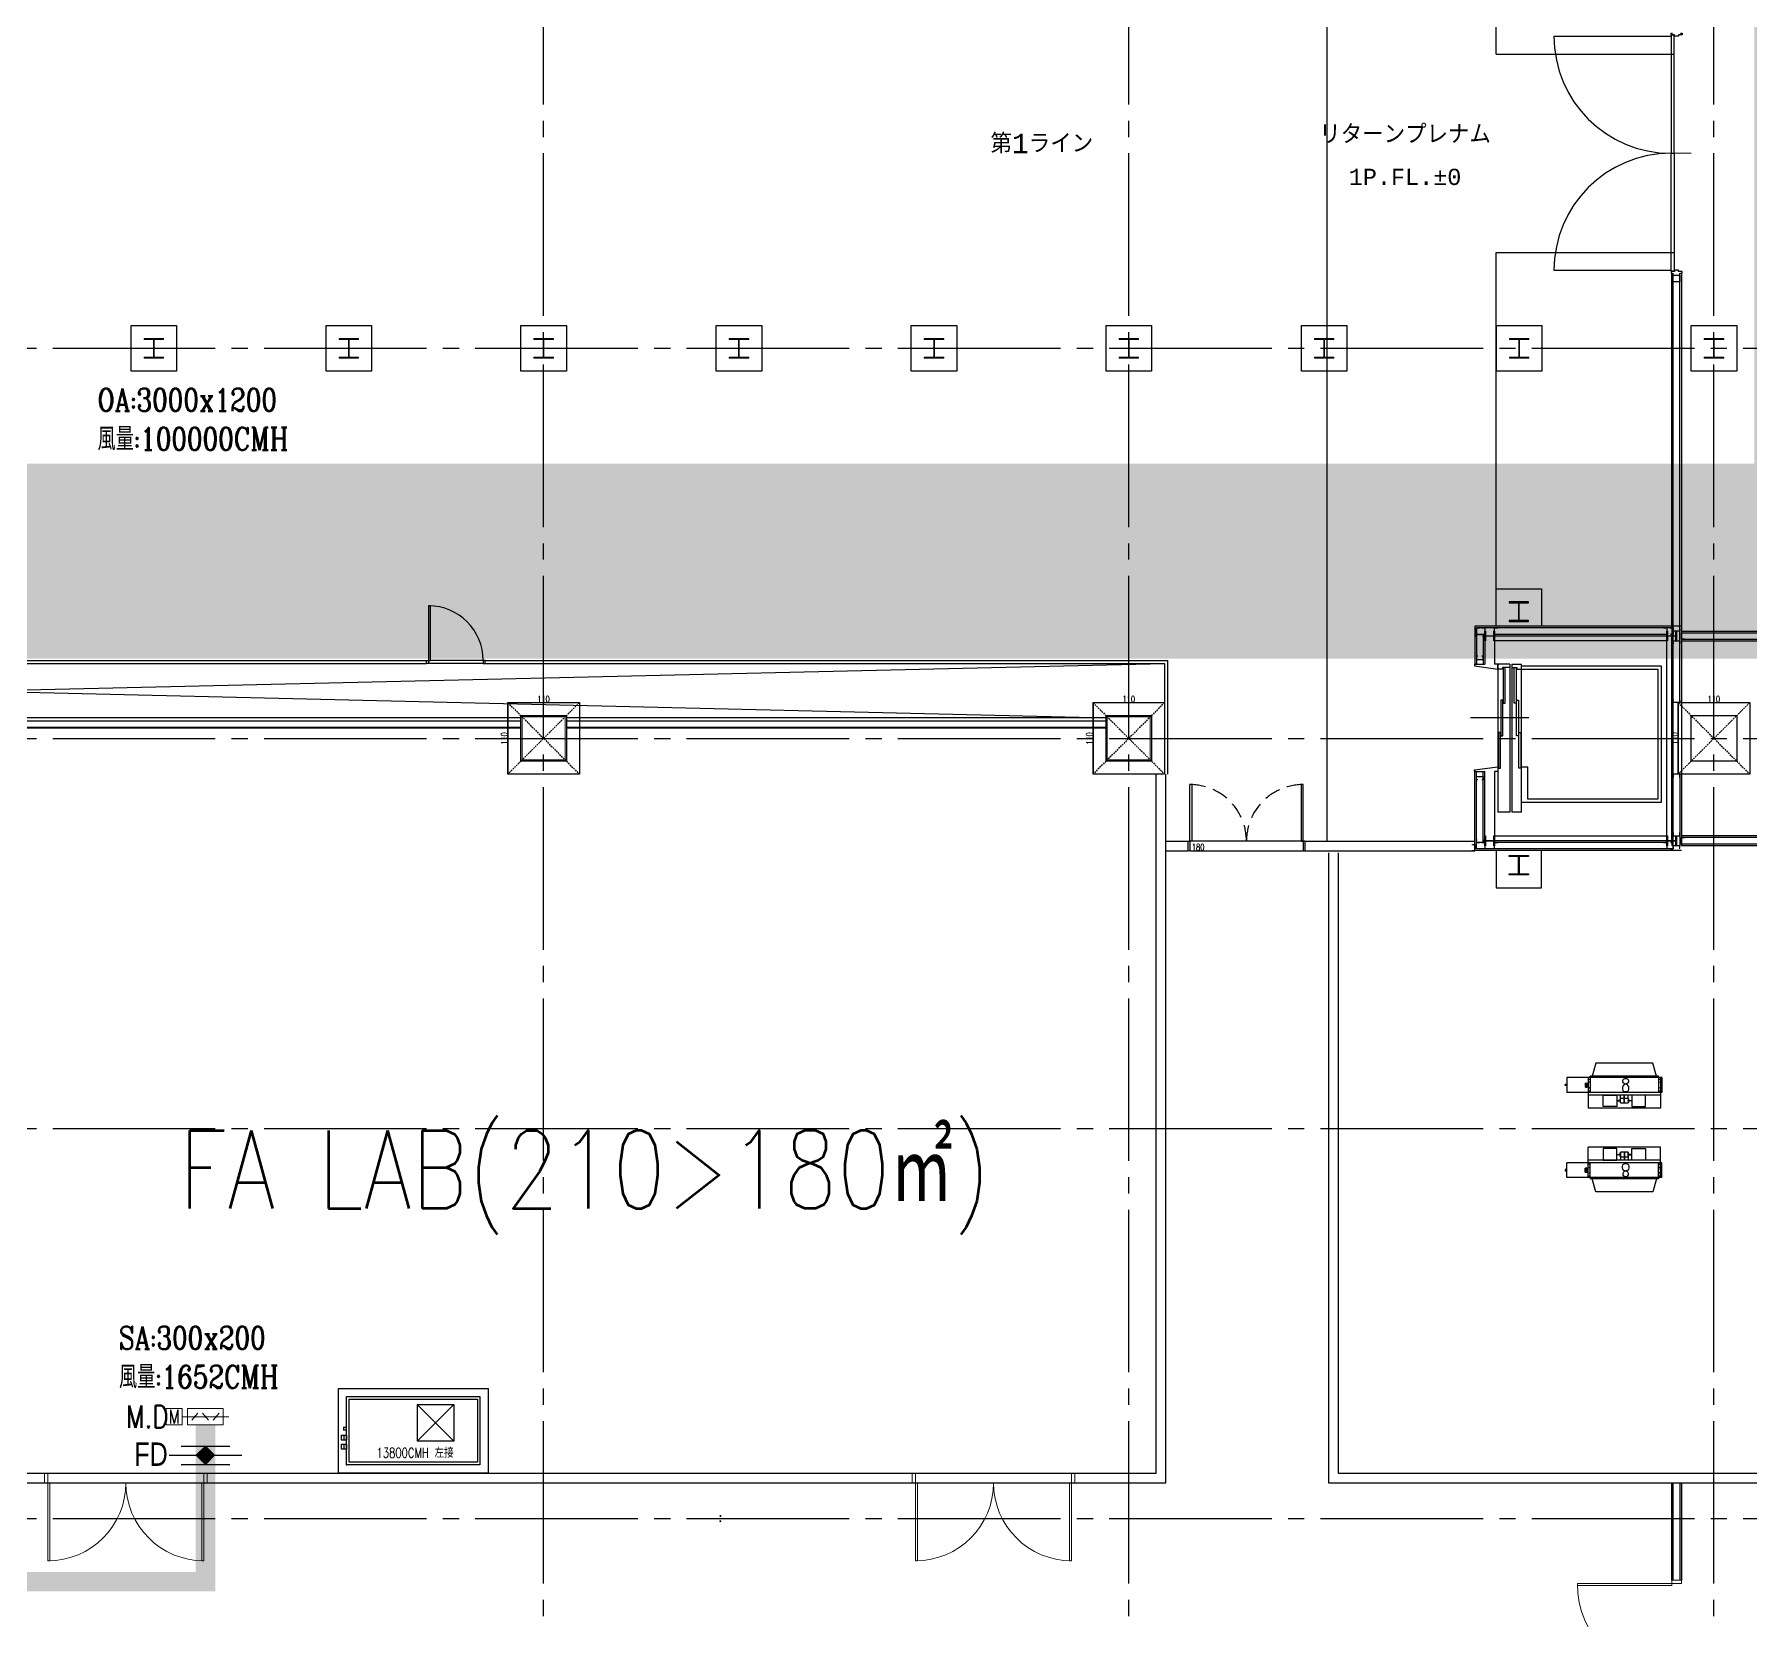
# Model space of a CAD drawing. Extents: x -18489 to 195597, y -1599 to 112111.
# Drawn here: x 19077 to 21715, y 13794 to 16233 of the extents above; entities that cross this region are included whole.
import ezdxf
from ezdxf.enums import TextEntityAlignment as Align

# ---------------------------------------------------------------- set-up
doc = ezdxf.new("R2010")
doc.units = 0
doc.header["$LTSCALE"] = 100
for name, pattern in [('X-N-FAB-L10$0$CENTERK1', [0.983, 0.833, -0.05, 0.05, -0.05]), ('X-N-FAB-L10$0$COL-CEN-LIN', [3.25, 2.5, -0.25, 0.25, -0.25]), ('X-N-FAB-L10$0$HIDDEN', [0.375, 0.25, -0.125])]:
    doc.linetypes.add(name, pattern=pattern)
for name, color, linetype, lineweight in [('188K-SM-03-F10-MECH-EQ-Y2257103$0$0-AHU-OA', 3, 'Continuous', 0), ('188K-SM-03-F10-MECH-EQ-Y2257103$0$0-AHU-SA', 5, 'Continuous', 0), ('188K-SM-03-F10-MECH-EQ-Y2257103$0$M-HVAC-CMDUCT', 7, 'Continuous', 0), ('X-N-FAB-L10$0$$Y_GADAI', 8, 'X-N-FAB-L10$0$CENTERK1', 0), ('X-N-FAB-L10$0$ARC', 8, 'Continuous', 0), ('X-N-FAB-L10$0$STEEL1', 8, 'Continuous', 0)]:
    doc.layers.add(name, color=color, linetype=linetype, lineweight=lineweight)
for name, color, linetype in [('188K-SM-03-F10-MECH-EQ-Y2257103$0$0-既有管路', 2, 'Continuous'), ('188K-SM-03-F10-MECH-EQ-Y2257103$0$00_AC_01_設備', 2, 'Continuous'), ('188K-SM-03-F10-MECH-EQ-Y2257103$0$07.AC_2(風管)$0$AC_05_風管_TXT', 2, 'Continuous'), ('188K-SM-03-F10-MECH-EQ-Y2257103$0$07.AC_2(風管)$0$AC_05_風管_風路閥件', 7, 'Continuous'), ('188K-SM-03-F10-MECH-EQ-Y2257103$0$AC-HVAC-EQPM', 1, 'Continuous'), ('188K-SM-03-F10-MECH-EQ-Y2257103$0$M-DETL-03', 3, 'Continuous'), ('188K-SM-03-F10-MECH-EQ-Y2257103$0$WALL-庫板牆', 6, 'Continuous'), ('X-N-FAB-L10$0$08', 8, 'Continuous'), ('X-N-FAB-L10$0$200K新增範圍', 8, 'Continuous'), ('X-N-FAB-L10$0$A-WALL-IN', 8, 'Continuous'), ('X-N-FAB-L10$0$BEAM', 8, 'Continuous'), ('X-N-FAB-L10$0$BLOCK', 8, 'Continuous'), ('X-N-FAB-L10$0$CCL', 8, 'X-N-FAB-L10$0$COL-CEN-LIN'), ('X-N-FAB-L10$0$COL', 8, 'Continuous'), ('X-N-FAB-L10$0$COL-S', 8, 'Continuous'), ('X-N-FAB-L10$0$DOOR', 8, 'Continuous'), ('X-N-FAB-L10$0$DOORSILL', 8, 'Continuous'), ('X-N-FAB-L10$0$TXT-CODE', 8, 'Continuous'), ('X-N-FAB-L10$0$WALL-P', 8, 'Continuous')]:
    doc.layers.add(name, color=color, linetype=linetype)
doc.styles.add('188K-SM-03-F10-MECH-EQ-Y2257103$0$07.AC_2(風管)$0$CHINA2', font='c2.shx', dxfattribs={"width": 0.8, "bigfont": 'china2.shx'})
doc.styles.add('188K-SM-03-F10-MECH-EQ-Y2257103$0$AA-TXT', font='simplex.shx', dxfattribs={"bigfont": 'china.shx'})
doc.styles.add('188K-SM-03-F10-MECH-EQ-Y2257103$0$CHINA1', font='simplex.shx', dxfattribs={"width": 0.75, "bigfont": 'chineset.shx'})
doc.styles.add('188K-SM-03-F10-MECH-EQ-Y2257103$0$CHINESET', font='simplex.shx', dxfattribs={"width": 0.8, "bigfont": 'chineset.shx'})
doc.styles.add('188K-SM-03-F10-MECH-EQ-Y2257103$0$STDTEXT', font='complex.shx', dxfattribs={"bigfont": 'chineset.shx'})
doc.styles.add('X-N-FAB-L10$0$ATS', font='monotxt.shx', dxfattribs={"bigfont": 'BIGFONT.shx'})
doc.styles.add('X-N-FAB-L10$0$CHINA', font='simplex.shx', dxfattribs={"width": 0.75, "bigfont": 'chineset.shx'})
doc.styles.add('X-N-FAB-L10$0$DIM', font='simplex.shx', dxfattribs={"width": 0.67, "bigfont": 'chineset.shx'})
doc.dimstyles.new('X-N-FAB-L10$0$JJP_005_defpoint', dxfattribs={"dimtxt": 20, "dimasz": 0.5, "dimexe": 0.5, "dimexo": 0.5, "dimgap": 0.5, "dimtad": 1, "dimdsep": 46, "dimtxsty": 'X-N-FAB-L10$0$DIM', "dimblk": 'X-N-FAB-L10$0$_None', "dimcen": 10, "dimclrd": 256, "dimclre": 256, "dimclrt": 256, "dimadec": 0, "dimazin": 0, "dimtfac": 1, "dimtix": 1, "dimtmove": 2, "dimatfit": 3, "dimldrblk": 'X-N-FAB-L10$0$_None', "dimfxl": 0.5, "dimtolj": 1, "dimtzin": 0, "dimarcsym": 0})

# ---------------------------------------------------------------- blocks, each defined once
blk = doc.blocks.new('188K-SM-03-F10-MECH-EQ-Y2257103$0$00_AC_FC_800')
at = {"layer": '188K-SM-03-F10-MECH-EQ-Y2257103$0$00_AC_01_設備'}
h = blk.add_hatch(dxfattribs=at)
h.set_pattern_fill('ANSI31', color=3, scale=0.01, angle=45, style=0)
h.set_pattern_definition([(270.00000491, (-14689.678363, 2532.36405), (-0.03175, -2.72e-09), [])])
h.paths.add_polyline_path([(59.1, -36.9), (58.4, -36.9), (58.4, -36.7), (59.1, -36.7)])
at = {"layer": '188K-SM-03-F10-MECH-EQ-Y2257103$0$00_AC_01_設備', "color": 3}
for p, q in [((-57.8, -22), (88.2, -22)), ((-57.8, -22), (-57.8, -45)), ((-55.5, -22), (-55.5, -69)), ((-52.5, -20), (52.5, -20)), ((-52.5, -22), (-52.5, -20)), ((-52.5, -22), (-52.5, -45)), ((52.5, -22), (52.5, -20)), ((52.5, -22), (52.5, -45)), ((55.5, -22), (55.5, -69)), ((88.2, -22), (88.2, -45)), ((-57.8, -45), (88.2, -45)), ((-55.5, -49), (55.5, -49)), ((-32.5, -49), (-11.3, -49)), ((-32.5, -66.7), (-32.5, -49)), ((-11.3, -49), (-11.3, -66.7)), ((-5.7, -54.2), (-5.7, -49)), ((-0.2, -61.3), (-0.2, -49)), ((0.2, -61.3), (0.2, -49)), ((5.7, -54.2), (5.7, -49)), ((32.5, -49), (11.3, -49)), ((11.3, -49), (11.3, -66.7)), ((32.5, -66.7), (32.5, -49)), ((60.5, -30.5), (55.5, -30.5)), ((60.5, -30.5), (55.5, -30.5)), ((60.5, -30.5), (55.5, -30.5)), ((57.3, -32.4), (55.5, -31.3)), ((57.1, -32.9), (55.5, -32)), ((57, -33.2), (55.5, -33.2)), ((57, -33.8), (55.5, -33.8)), ((57.1, -34.1), (55.5, -35)), ((57.3, -34.6), (55.5, -35.7)), ((60.5, -36.5), (55.5, -36.5)), ((60.5, -36.5), (55.5, -36.5)), ((60.5, -36.5), (55.5, -36.5)), ((57.5, -32), (57.5, -35)), ((60.5, -32), (57.5, -32)), ((60.5, -35), (57.5, -35)), ((58.4, -35), (58.4, -36.7)), ((58.4, -36.6), (59.1, -36.6)), ((58.4, -36.7), (59.1, -36.7)), ((58.5, -35), (58.5, -36.6)), ((59, -35), (59, -36.6)), ((59.1, -35), (59.1, -36.7)), ((59.8, -32), (59.8, -30.5)), ((59.8, -32), (59.8, -35)), ((59.8, -35), (59.8, -36.5)), ((60.5, -30.5), (60.5, -36.5)), ((60.5, -30.5), (60.5, -36.5)), ((60.5, -30.5), (60.5, -36.5)), ((60.5, -30.5), (60.5, -36.5)), ((88.2, -32.7), (91.2, -32.7)), ((88.2, -34.3), (91.2, -34.3)), ((-55.5, -69), (55.5, -69)), ((-11.3, -66.7), (-32.5, -66.7)), ((-11.3, -57.2), (-11.3, -57.7)), ((-6.2, -57.2), (-11.3, -57.2)), ((-11.3, -57.7), (-6.2, -57.7)), ((-5.7, -54.6), (-6.2, -54.6)), ((-6.2, -54.6), (-6.2, -60.5)), ((-6.2, -60.5), (-5.7, -60.5)), ((-5.7, -54.2), (-5.7, -60.9)), ((-5.7, -57.7), (-5.7, -57.2)), ((5.3, -53.8), (-5.3, -53.8)), ((-5.3, -61.3), (5.3, -61.3)), ((5.7, -60.9), (5.7, -54.2)), ((5.7, -54.6), (6.2, -54.6)), ((5.7, -57.7), (5.7, -57.2)), ((6.2, -60.5), (5.7, -60.5)), ((6.2, -54.6), (6.2, -60.5)), ((6.2, -57.2), (11.3, -57.2)), ((11.3, -57.7), (6.2, -57.7)), ((11.3, -57.2), (11.3, -57.7)), ((11.3, -66.7), (32.5, -66.7))]:
    blk.add_line(p, q, dxfattribs=at)
for points in [[(-49.4, -20), (-43.8, 0), (43.8, 0), (49.4, -20)], [(-53.4, -24.5), (-54.6, -24.5)], [(-54, -23.9), (-54, -25.1)], [(54.6, -24.5), (53.4, -24.5)], [(54, -23.9), (54, -25.1)], [(-53.4, -42.5), (-54.6, -42.5)], [(-54, -41.9), (-54, -43.1)], [(54.6, -42.5), (53.4, -42.5)], [(54, -41.9), (54, -43.1)]]:
    blk.add_lwpolyline(points, dxfattribs=at)
for points in [[(58.4, -36.7), (58.4, -36.9), (59.1, -36.9), (59.1, -36.7)], [(88.2, -34.5), (91.2, -34.5), (91.2, -32.5), (88.2, -32.5)]]:
    blk.add_lwpolyline(points, close=True, dxfattribs=at)
for centre in [(-54, -29.3), (-54, -37.7), (54, -29.3), (54, -37.7)]:
    blk.add_circle(centre, 0.2, dxfattribs=at)
for centre, radius, start, end in [((59.5, -33.5), 2.5, 143.1301, 216.8699), ((55.7, -33.5), 2.5, 323.1301, 36.8699), ((-5.3, -54.2), 0.405, 90, 180), ((-5.3, -60.9), 0.405, 180, 270), ((5.3, -54.2), 0.405, 0, 90), ((5.3, -60.9), 0.405, 270, 0)]:
    blk.add_arc(centre, radius, start, end, dxfattribs=at)
at = {"layer": '188K-SM-03-F10-MECH-EQ-Y2257103$0$00_AC_01_設備', "color": 3, "insert": (-8.9, -23.7, 0), "char_height": 20, "attachment_point": 1, "rotation": 0, "style": '188K-SM-03-F10-MECH-EQ-Y2257103$0$CHINESET'}
blk.add_mtext_dynamic_manual_height_columns('8', width=135.411, gutter_width=500, heights=[0], dxfattribs=at)
blk = doc.blocks.new('188K-SM-03-F10-MECH-EQ-Y2257103$0$CCD 勝新-13800CMH-左接')
at = {"color": 3}
blk.add_lwpolyline([(-115, 65), (115, 65), (115, -65), (-115, -65)], close=True, dxfattribs=at)
at = {"layer": '188K-SM-03-F10-MECH-EQ-Y2257103$0$AC-HVAC-EQPM', "linetype": 'ByBlock'}
for p, q in [((5.7, 40.6), (5.7, -16.2)), ((5.7, 40.6), (62.5, 40.6)), ((5.7, 40.6), (62.5, -16.2)), ((62.5, 40.6), (5.7, -16.2)), ((62.5, 40.6), (62.5, -16.2)), ((-107.5, 5.7), (-102.5, 5.7)), ((-107.5, 5.7), (-107.5, 0.9)), ((-102.5, 0.9), (-107.5, 0.9)), ((-106.9, -6.8), (-106.9, -14.4)), ((-106.9, -10.6), (-106.9, -10.6)), ((-106.9, -20.6), (-106.9, -28.2)), ((-106.9, -24.4), (-106.9, -24.4)), ((62.5, -16.2), (5.7, -16.2))]:
    blk.add_line(p, q, dxfattribs=at)
for points in [[(-102.5, 52.5), (102.5, 52.5), (102.5, -52.5), (-102.5, -52.5)], [(-98.5, 48.5), (98.5, 48.5), (98.5, -48.5), (-98.5, -48.5)], [(-102.5, -14.4), (-110.4, -14.4), (-110.4, -6.8), (-102.5, -6.8)], [(-102.5, -28.2), (-110.4, -28.2), (-110.4, -20.6), (-102.5, -20.6)]]:
    blk.add_lwpolyline(points, close=True, dxfattribs=at)
blk.add_point((-102.5, -52.5), dxfattribs=at)
at = {"layer": '188K-SM-03-F10-MECH-EQ-Y2257103$0$AC-HVAC-EQPM', "linetype": 'ByBlock', "style": '188K-SM-03-F10-MECH-EQ-Y2257103$0$CHINA1', "width": 0.75}
for s, p in [('左接', (47.3, -41.4)), ('13800CMH', (-16.3, -41.4))]:
    blk.add_text(s, height=15, dxfattribs=at).set_placement(p, align=Align.CENTER)
blk = doc.blocks.new('188K-SM-03-F10-MECH-EQ-Y2257103$0$A$Cba7f5b46')
at = {"layer": '188K-SM-03-F10-MECH-EQ-Y2257103$0$M-HVAC-CMDUCT', "color": 3}
for p, q in [((-2.6, 0.05), (2.6, 0.05)), ((-2.6, 0.05), (-2.6, -0.85)), ((2, 0.95), (-2, 0.95)), ((-2, 0.95), (-2, -0.85)), ((-0.86, 0.45), (-1.54, -0.35)), ((0.34, -0.35), (-0.34, 0.45)), ((1.54, 0.45), (0.86, -0.35)), ((2, -0.85), (2, 0.95)), ((-2, -0.85), (2, -0.85))]:
    blk.add_line(p, q, dxfattribs=at)
blk.add_lwpolyline([(-4.4, 0.95), (-2.6, 0.95), (-2.6, -0.85), (-4.4, -0.85)], close=True, dxfattribs=at)
for points in [[(-1.2, 0.1, 1), (-1.2, 0, 1)], [(0, 0.1, 1), (0, 0, 1)], [(1.2, 0.1, 1), (1.2, 0, 1)]]:
    blk.add_lwpolyline(points, format="xyb", close=True, dxfattribs=at)
at = {"layer": '188K-SM-03-F10-MECH-EQ-Y2257103$0$M-HVAC-CMDUCT', "color": 3, "style": '188K-SM-03-F10-MECH-EQ-Y2257103$0$AA-TXT', "width": 0.8}
for s, height, p in [('M.D', 2.5, (-6.5, 0.05)), ('M', 1.5, (-3.5, 0.05))]:
    blk.add_text(s, height=height, dxfattribs=at).set_placement(p, align=Align.MIDDLE_CENTER)
blk = doc.blocks.new('188K-SM-03-F10-MECH-EQ-Y2257103$0$07.AC_2(風管)$0$AC_FD_防火風門')
at = {"color": 2}
for p, q in [((0, 75.4), (0, 18.9)), ((-18.9, 50.3), (-18.9, -50.3)), ((18.9, 50.3), (18.9, -50.3)), ((0, 18.9), (-18.9, 0)), ((18.9, 0), (0, 18.9)), ((-18.9, 0), (0, -18.9)), ((0, -18.9), (18.9, 0)), ((0, -18.9), (0, -75.4))]:
    blk.add_line(p, q, dxfattribs=at)
blk.add_solid([(0, 18.9), (-18.9, 0), (18.9, 0), (0, -18.9)], dxfattribs=at)
blk = doc.blocks.new('188K-SM-03-F10-MECH-EQ-Y2257103')
at = {"layer": '188K-SM-03-F10-MECH-EQ-Y2257103$0$0-AHU-OA', "const_width": 300}
blk.add_lwpolyline([(18737.1, 14015.6), (18737.1, 15422.7), (21872.2, 15422.7), (21872.2, 18805)], dxfattribs=at)
at = {"layer": '188K-SM-03-F10-MECH-EQ-Y2257103$0$0-AHU-SA', "const_width": 30}
blk.add_lwpolyline([(19339.9, 14094.3), (19339.9, 13852.9), (18342.7, 13852.9)], dxfattribs=at)
at = {"layer": '188K-SM-03-F10-MECH-EQ-Y2257103$0$0-既有管路'}
blk.add_blockref('188K-SM-03-F10-MECH-EQ-Y2257103$0$CCD 勝新-13800CMH-左接', (19659.6, 14085), dxfattribs=at)
at = {"layer": '188K-SM-03-F10-MECH-EQ-Y2257103$0$00_AC_01_設備', "xscale": -1}
blk.add_blockref('188K-SM-03-F10-MECH-EQ-Y2257103$0$00_AC_FC_800', (21522.2, 14650.4), dxfattribs=at)
at = {"layer": '188K-SM-03-F10-MECH-EQ-Y2257103$0$00_AC_01_設備', "rotation": 180}
blk.add_blockref('188K-SM-03-F10-MECH-EQ-Y2257103$0$00_AC_FC_800', (21522.2, 14452.4), dxfattribs=at)
at = {"layer": '188K-SM-03-F10-MECH-EQ-Y2257103$0$07.AC_2(風管)$0$AC_05_風管_風路閥件', "xscale": 0.7426000859316879, "yscale": 0.7426000859316879, "zscale": 0.7426000859316879, "rotation": 90}
blk.add_blockref('188K-SM-03-F10-MECH-EQ-Y2257103$0$07.AC_2(風管)$0$AC_FD_防火風門', (19339.9, 14047.4), dxfattribs=at)
at = {"layer": '188K-SM-03-F10-MECH-EQ-Y2257103$0$WALL-庫板牆', "xscale": 13.75, "yscale": 13.75, "zscale": 13.75}
blk.add_blockref('188K-SM-03-F10-MECH-EQ-Y2257103$0$A$Cba7f5b46', (19339.9, 14106), dxfattribs=at)
at = {"layer": '188K-SM-03-F10-MECH-EQ-Y2257103$0$07.AC_2(風管)$0$AC_05_風管_TXT', "style": '188K-SM-03-F10-MECH-EQ-Y2257103$0$07.AC_2(風管)$0$CHINA2', "width": 0.8}
blk.add_text('FD', height=36, dxfattribs=at).set_placement((19230.6, 14049.1, 0), align=Align.MIDDLE_LEFT)
at = {"layer": '188K-SM-03-F10-MECH-EQ-Y2257103$0$M-DETL-03', "color": 1, "style": '188K-SM-03-F10-MECH-EQ-Y2257103$0$STDTEXT', "width": 0.8}
for s, p in [('OA:3000x1200', (19173.9, 15653.1)), ('風量:100000CMH', (19173.9, 15593.1)), ('SA:300x200', (19206.9, 14210.5)), ('風量:1652CMH', (19206.9, 14150.5))]:
    blk.add_text(s, height=35, dxfattribs=at).set_placement(p)
blk = doc.blocks.new('X-N-FAB-L10$0$A$C08dda4ec')
at = {"layer": 'X-N-FAB-L10$0$COL'}
blk.add_lwpolyline([(0, 70), (70, 70), (70, 0), (0, 0)], close=True, dxfattribs=at)
at = {"layer": 'X-N-FAB-L10$0$STEEL1'}
blk.add_lwpolyline([(20, 50), (50, 50), (50, 48.5), (35.5, 48.5), (35.5, 21.5), (50, 21.5), (50, 20), (20, 20), (20, 21.5), (34.5, 21.5), (34.5, 48.5), (20, 48.5)], close=True, dxfattribs=at)
blk = doc.blocks.new('*D2397')
at = {"layer": 'DefPoints', "lineweight": -2, "transparency": 16777216}
blk.add_line((0, 0), (110, 0), dxfattribs=at)
at = {"layer": 'DefPoints', "color": 0, "transparency": 16777216}
for p in [(0, 0), (110, 0), (110, 0)]:
    blk.add_point(p, dxfattribs=at)
at = {"layer": 'DefPoints', "transparency": 16777216, "insert": (55, 5.5), "char_height": 10, "attachment_point": 5, "style": 'X-N-FAB-L10$0$DIM'}
blk.add_mtext('\\A1;110', dxfattribs=at)
blk = doc.blocks.new('X-N-FAB-L10$0$_None')
blk = doc.blocks.new('*D2398')
at = {"layer": 'DefPoints', "lineweight": -2, "transparency": 16777216}
blk.add_line((0, 0), (0, -110), dxfattribs=at)
at = {"layer": 'DefPoints', "color": 0, "transparency": 16777216}
for p in [(0, 0), (0, -110), (0, -110)]:
    blk.add_point(p, dxfattribs=at)
at = {"layer": 'DefPoints', "transparency": 16777216, "insert": (-5.5, -55), "char_height": 10, "attachment_point": 5, "rotation": 90, "style": 'X-N-FAB-L10$0$DIM'}
blk.add_mtext('\\A1;110', dxfattribs=at)
blk = doc.blocks.new('X-N-FAB-L10$0$A$Cf42b12f3')
at = {"layer": 'X-N-FAB-L10$0$DOOR', "lineweight": 0}
for p, q in [((0, 120), (0, 135)), ((0, 135), (5, 135)), ((5, 135), (5, 120)), ((250, 135), (245, 135)), ((245, 135), (245, 120)), ((250, 120), (250, 135)), ((5, 120), (0, 120)), ((5, 0), (5, 120)), ((5, 120), (8, 120)), ((8, 120), (8, 0)), ((242, 120), (242, 0)), ((245, 120), (242, 120)), ((245, 0), (245, 120)), ((245, 120), (250, 120)), ((8, 0), (5, 0)), ((242, 0), (245, 0))]:
    blk.add_line(p, q, dxfattribs=at)
for centre, start, end in [((5, 120), 270, 0), ((245, 120), 180, 270)]:
    blk.add_arc(centre, 120, start, end, dxfattribs=at)
blk = doc.blocks.new('*D2869')
at = {"layer": 'DefPoints', "lineweight": -2, "transparency": 16777216}
blk.add_line((20705, 15205), (20815, 15205), dxfattribs=at)
at = {"layer": 'DefPoints', "color": 0, "transparency": 16777216}
for p in [(20705, 15205), (20815, 15205), (20815, 15205)]:
    blk.add_point(p, dxfattribs=at)
at = {"layer": 'DefPoints', "transparency": 16777216, "insert": (20760, 15210.5), "char_height": 10, "attachment_point": 5, "style": 'X-N-FAB-L10$0$DIM'}
blk.add_mtext('\\A1;110', dxfattribs=at)
blk = doc.blocks.new('*D2870')
at = {"layer": 'DefPoints', "lineweight": -2, "transparency": 16777216}
blk.add_line((20705, 15205), (20705, 15095), dxfattribs=at)
at = {"layer": 'DefPoints', "color": 0, "transparency": 16777216}
for p in [(20705, 15205), (20705, 15095), (20705, 15095)]:
    blk.add_point(p, dxfattribs=at)
at = {"layer": 'DefPoints', "transparency": 16777216, "insert": (20699.5, 15150), "char_height": 10, "attachment_point": 5, "rotation": 90, "style": 'X-N-FAB-L10$0$DIM'}
blk.add_mtext('\\A1;110', dxfattribs=at)
blk = doc.blocks.new('*D2871')
at = {"layer": 'DefPoints', "lineweight": -2, "transparency": 16777216}
blk.add_line((21605, 15205), (21715, 15205), dxfattribs=at)
at = {"layer": 'DefPoints', "color": 0, "transparency": 16777216}
for p in [(21605, 15205), (21715, 15205), (21715, 15205)]:
    blk.add_point(p, dxfattribs=at)
at = {"layer": 'DefPoints', "transparency": 16777216, "insert": (21660, 15210.5), "char_height": 10, "attachment_point": 5, "style": 'X-N-FAB-L10$0$DIM'}
blk.add_mtext('\\A1;110', dxfattribs=at)
blk = doc.blocks.new('*D2872')
at = {"layer": 'DefPoints', "lineweight": -2, "transparency": 16777216}
blk.add_line((21605, 15205), (21605, 15095), dxfattribs=at)
at = {"layer": 'DefPoints', "color": 0, "transparency": 16777216}
for p in [(21605, 15205), (21605, 15095), (21605, 15095)]:
    blk.add_point(p, dxfattribs=at)
at = {"layer": 'DefPoints', "transparency": 16777216, "insert": (21599.5, 15150), "char_height": 10, "attachment_point": 5, "rotation": 90, "style": 'X-N-FAB-L10$0$DIM'}
blk.add_mtext('\\A1;110', dxfattribs=at)
blk = doc.blocks.new('*U2396')
at = {"layer": 'DefPoints', "linetype": 'X-N-FAB-L10$0$HIDDEN', "ltscale": 0.1}
for p, q in [((110, 0), (0, -110)), ((0, 0), (110, -110))]:
    blk.add_line(p, q, dxfattribs=at)
at = {"layer": 'X-N-FAB-L10$0$COL', "ltscale": 0.1}
blk.add_lwpolyline([(0, 0), (110, 0), (110, -110), (0, -110)], close=True, dxfattribs=at)
at = {"layer": 'DefPoints'}
dim = blk.add_linear_dim(base=(0, -110), p1=(0, 0), p2=(0, -110), angle=90, dimstyle='X-N-FAB-L10$0$JJP_005_defpoint', override={"dimtxt": 10}, dxfattribs=at)
dim.commit()
dim.dimension.update_dxf_attribs({"geometry": '*D2398', "text_midpoint": (-5.5, -55)})
dim = blk.add_linear_dim(base=(110, 0), p1=(0, 0), p2=(110, 0), dimstyle='X-N-FAB-L10$0$JJP_005_defpoint', override={"dimtxt": 10}, dxfattribs=at)
dim.commit()
dim.dimension.update_dxf_attribs({"geometry": '*D2397', "text_midpoint": (55, 5.5)})
blk = doc.blocks.new('X-N-FAB-L10$0$A$C467ba2ca')
at = {"layer": 'X-N-FAB-L10$0$CCL'}
for p, q in [((-7150, 0), (-7150, 9160)), ((-6250, 0), (-6250, 9160)), ((-5350, 0), (-5350, 9160)), ((-27730, 5150), (360, 5150)), ((-27730, 4550), (360, 4550)), ((-27730, 3950), (360, 3950)), ((-27730, 3350), (360, 3350))]:
    blk.add_line(p, q, dxfattribs=at)
at = {"layer": 'X-N-FAB-L10$0$COL-S'}
for points in [[(-7185, 4585), (-7115, 4585), (-7115, 4515), (-7185, 4515)], [(-6285, 4585), (-6215, 4585), (-6215, 4515), (-6285, 4515)], [(-5385, 4585), (-5315, 4585), (-5315, 4515), (-5385, 4515)]]:
    blk.add_lwpolyline(points, close=True, dxfattribs=at)
at = {"layer": 'X-N-FAB-L10$0$BEAM'}
for p in [(-7205, 4605), (-6305, 4605), (-5405, 4605)]:
    blk.add_blockref('*U2396', p, dxfattribs=at)
at = {"layer": 'X-N-FAB-L10$0$COL'}
for p in [(-7784.5, 5115), (-7484.5, 5115), (-7185, 5115), (-6884.5, 5115), (-6584.5, 5115), (-6285, 5115), (-5984.5, 5115), (-5684.5, 5115), (-5385, 5115)]:
    blk.add_blockref('X-N-FAB-L10$0$A$C08dda4ec', p, dxfattribs=at)
blk = doc.blocks.new('X-N-FAB-L10')
at = {"layer": 'DefPoints', "color": 8, "linetype": 'X-N-FAB-L10$0$HIDDEN', "ltscale": 0.1}
for p, q in [((20815, 15205), (20705, 15095)), ((20705, 15205), (20815, 15095)), ((21715, 15205), (21605, 15095)), ((21605, 15205), (21715, 15095))]:
    blk.add_line(p, q, dxfattribs=at)
at = {"layer": 'X-N-FAB-L10$0$$Y_GADAI'}
for centre in [(20132, 13954), (20132, 13946)]:
    blk.add_circle(centre, 0.8, dxfattribs=at)
at = {"layer": 'X-N-FAB-L10$0$08'}
for p, q in [((21325, 16202.5), (21325, 16895)), ((21065, 14992.2), (21065, 16635)), ((21414, 16230), (21594, 16230)), ((21325, 16202.5), (21599, 16202.5)), ((21325, 15897.5), (21599, 15897.5)), ((21325, 15322.5), (21325, 15897.5)), ((21414, 15870), (21594, 15870)), ((21595, 15322.5), (21595, 15865.5)), ((21597.5, 14985), (21597.5, 15865.5)), ((21607.5, 15205), (21607.5, 15865.5)), ((21610, 15865.5), (21610, 14985)), ((21595, 15347.5), (21595, 14985)), ((21610, 15322.5), (21292.5, 15322.5)), ((21292.5, 15322.5), (21292.5, 15264)), ((21597.5, 15320), (21295, 15320)), ((21295, 15320), (21295, 15264)), ((21307.5, 15310), (21295, 15310)), ((21305, 15310), (21305, 15264)), ((21307.5, 15310), (21307.5, 15264)), ((21587.5, 15310), (21322.5, 15310)), ((21587.5, 15307.5), (21322.5, 15307.5)), ((21595, 14992.85), (21595, 15307.15)), ((21610, 15315), (21925, 15315)), ((21610, 15312.5), (21925, 15312.5)), ((21610, 15302.5), (21925, 15302.5)), ((21610, 15300), (21925, 15300)), ((17205, 15270), (19680, 15270)), ((17205, 15265), (20705, 15182)), ((17205, 15182), (20815, 15265)), ((17205, 15265), (19680, 15265)), ((19770, 15270), (20820, 15270)), ((19770, 15265), (20815, 15265)), ((20815, 15265), (20815, 15205)), ((20820, 15095), (20820, 15270)), ((21292.5, 15264), (21307.5, 15264)), ((21327.8, 15264), (21327.8, 15036.5)), ((21346, 15264), (21327.8, 15264)), ((21334.8, 15256.5), (21327.8, 15256.5)), ((21346, 15259), (21334.8, 15259)), ((21334.8, 15259), (21334.8, 15256.5)), ((21346, 15264), (21346, 15036.5)), ((21349, 15264), (21349, 15036.5)), ((21349, 15264), (21363.8, 15264)), ((21349, 15259), (21356.8, 15259)), ((21356.8, 15259), (21356.8, 15256.5)), ((21356.8, 15256.5), (21573.8, 15256.5)), ((21363.8, 15036.5), (21363.8, 15264)), ((21363.8, 15261.5), (21578.8, 15261.5)), ((21373.8, 15256.5), (21373.8, 15256.5)), ((21573.8, 15256.5), (21573.8, 15056.5)), ((21578.8, 15261.5), (21578.8, 15051.5)), ((21375.5, 15181.5), (21285.5, 15181.5)), ((21292.5, 15099), (21307.5, 15099)), ((21292.5, 14977.5), (21292.5, 15099)), ((21295, 14980), (21295, 15099)), ((21305, 14990), (21305, 15099)), ((21307.5, 14990), (21307.5, 15099)), ((21363.8, 15106.5), (21373.8, 15106.5)), ((21373.8, 15056.5), (21373.8, 15106.5)), ((21607.5, 15095), (21607.5, 14985)), ((21578.8, 15051.5), (21363.8, 15051.5)), ((21573.8, 15056.5), (21373.8, 15056.5)), ((21346, 15036.5), (21327.8, 15036.5)), ((21363.8, 15036.5), (21349, 15036.5)), ((21307.5, 14990), (21295, 14990)), ((21587.5, 14992.5), (21322.5, 14992.5)), ((21587.5, 14990), (21322.5, 14990)), ((21783.5, 15000), (21610, 15000)), ((21783.5, 14997.5), (21610, 14997.5)), ((21783.5, 14987.5), (21610, 14987.5)), ((21610, 14977.5), (21292.5, 14977.5)), ((21597.5, 14980), (21295, 14980)), ((21783.5, 14985), (21610, 14985))]:
    blk.add_line(p, q, dxfattribs=at)
for points in [[(21608.5, 16234.5), (21611, 16234.5), (21611, 16232), (21605.5, 16232), (21605.5, 16230), (21599.5, 16230), (21599.5, 16232), (21594, 16232), (21594, 16234.5), (21596.5, 16234.5)], [(21608.5, 15865.5), (21611, 15865.5), (21611, 15868), (21605.5, 15868), (21605.5, 15870), (21599.5, 15870), (21599.5, 15868), (21594, 15868), (21594, 15865.5), (21596.5, 15865.5)], [(21325, 15322.5), (21325, 15380), (21395, 15380), (21395, 15322.5)], [(21299, 15311), (21299, 15310), (21295, 15310), (21295, 15320), (21299, 15320), (21299, 15319)], [(21296, 15306), (21295, 15306), (21295, 15310), (21305, 15310), (21305, 15306), (21304, 15306)], [(21303.5, 15319), (21303.5, 15320), (21307.5, 15320), (21307.5, 15310), (21303.5, 15310), (21303.5, 15311)], [(21326.5, 15311), (21326.5, 15310), (21322.5, 15310), (21322.5, 15320), (21326.5, 15320), (21326.5, 15319)], [(21583.5, 15319), (21583.5, 15320), (21587.5, 15320), (21587.5, 15310), (21583.5, 15310), (21583.5, 15311)], [(21593.5, 15319), (21593.5, 15320), (21597.5, 15320), (21597.5, 15310), (21593.5, 15310), (21593.5, 15311)], [(21606.5, 15319), (21607.5, 15319), (21607.5, 15315), (21597.5, 15315), (21597.5, 15319), (21598.5, 15319)], [(21614, 15303.5), (21614, 15302.5), (21610, 15302.5), (21610, 15312.5), (21614, 15312.5), (21614, 15311.5)], [(21297, 15276.5), (21295, 15276.5), (21295, 15271.5), (21305, 15271.5), (21305, 15276.5), (21303, 15276.5)], [(21322.5, 15099), (21322.5, 15000), (21587.5, 15000), (21587.5, 15300), (21322.5, 15300), (21322.5, 15264)], [(21598.5, 15296), (21597.5, 15296), (21597.5, 15300), (21607.5, 15300), (21607.5, 15296), (21606.5, 15296)], [(19767, 15265), (19683, 15265)], [(19767, 15270), (19686, 15270)], [(21294, 15264), (21291.5, 15264), (21291.5, 15261.5), (21327.8, 15256.5), (21327.8, 15264), (21322.5, 15264)], [(21606.5, 15209), (21607.5, 15209), (21607.5, 15205), (21597.5, 15205), (21597.5, 15209), (21598.5, 15209)], [(21294, 15099), (21291.5, 15099), (21291.5, 15101.5), (21327.8, 15106.5), (21327.8, 15099), (21322.5, 15099)], [(21297, 15086.5), (21295, 15086.5), (21295, 15091.5), (21305, 15091.5), (21305, 15086.5), (21303, 15086.5)], [(21606.5, 15091), (21607.5, 15091), (21607.5, 15095), (21597.5, 15095), (21597.5, 15091), (21598.5, 15091)], [(21288.5, 14986), (21288.5, 14987), (21292.5, 14987), (21292.5, 14977), (21288.5, 14977), (21288.5, 14978)], [(21304, 14994), (21305, 14994), (21305, 14990), (21295, 14990), (21295, 14994), (21296, 14994)], [(21299, 14981), (21299, 14980), (21295, 14980), (21295, 14990), (21299, 14990), (21299, 14989)], [(21303.5, 14989), (21303.5, 14990), (21307.5, 14990), (21307.5, 14980), (21303.5, 14980), (21303.5, 14981)], [(21326.5, 14981), (21326.5, 14980), (21322.5, 14980), (21322.5, 14990), (21326.5, 14990), (21326.5, 14989)], [(21583.5, 14989), (21583.5, 14990), (21587.5, 14990), (21587.5, 14980), (21583.5, 14980), (21583.5, 14981)], [(21593.5, 14981), (21593.5, 14980), (21597.5, 14980), (21597.5, 14990), (21593.5, 14990), (21593.5, 14989)], [(21598.5, 15004), (21597.5, 15004), (21597.5, 15000), (21607.5, 15000), (21607.5, 15004), (21606.5, 15004)], [(21614, 14988.5), (21614, 14987.5), (21610, 14987.5), (21610, 14997.5), (21614, 14997.5), (21614, 14996.5)], [(21325, 14977.5), (21325, 14920), (21395, 14920), (21395, 14977.5)], [(21606.5, 14981), (21607.5, 14981), (21607.5, 14985), (21597.5, 14985), (21597.5, 14981), (21598.5, 14981)]]:
    blk.add_lwpolyline(points, dxfattribs=at)
for points in [[(21594, 16231.5), (21594, 16050), (21599, 16050), (21599, 16231.5)], [(21594, 15868.5), (21594, 16050), (21599, 16050), (21599, 15868.5)], [(21597.5, 15852.5), (21597.5, 15862.5), (21607.5, 15862.5), (21607.5, 15852.5)], [(21345, 15330), (21375, 15330), (21375, 15331.5), (21360.5, 15331.5), (21360.5, 15358.5), (21375, 15358.5), (21375, 15360), (21345, 15360), (21345, 15358.5), (21359.5, 15358.5), (21359.5, 15331.5), (21345, 15331.5)], [(19683, 15270), (19686, 15270), (19686, 15353.946), (19683, 15353.946)], [(21307.5, 15300), (21307.5, 15315), (21308.5, 15315), (21308.5, 15307.85), (21321.5, 15307.85), (21321.5, 15315), (21322.5, 15315), (21322.5, 15300), (21321.5, 15300), (21321.5, 15307.15), (21308.5, 15307.15), (21308.5, 15300)], [(21587.5, 15300), (21587.5, 15315), (21588.5, 15315), (21588.5, 15307.85), (21601.5, 15307.85), (21601.5, 15315), (21602.5, 15315), (21602.5, 15300), (21601.5, 15300), (21601.5, 15307.15), (21588.5, 15307.15), (21588.5, 15300)], [(19683, 15265), (19680, 15265), (19680, 15270), (19683, 15270)], [(19770, 15270), (19767, 15270), (19767, 15265), (19770, 15265)], [(21338.8, 15259), (21335.8, 15259), (21335.8, 15204), (21338.8, 15204)], [(21352.8, 15259), (21355.8, 15259), (21355.8, 15204), (21352.8, 15204)], [(21335.3, 15209), (21332.3, 15209), (21332.3, 15154), (21335.3, 15154)], [(21356.3, 15209), (21359.3, 15209), (21359.3, 15154), (21356.3, 15154)], [(21331.8, 15159), (21328.8, 15159), (21328.8, 15104), (21331.8, 15104)], [(21359.8, 15159), (21362.8, 15159), (21362.8, 15104), (21359.8, 15104)], [(21307.5, 14985), (21307.5, 15000), (21308.5, 15000), (21308.5, 14992.85), (21321.5, 14992.85), (21321.5, 15000), (21322.5, 15000), (21322.5, 14985), (21321.5, 14985), (21321.5, 14992.15), (21308.5, 14992.15), (21308.5, 14985)], [(21587.5, 14985), (21587.5, 15000), (21588.5, 15000), (21588.5, 14992.85), (21601.5, 14992.85), (21601.5, 15000), (21602.5, 15000), (21602.5, 14985), (21601.5, 14985), (21601.5, 14992.15), (21588.5, 14992.15), (21588.5, 14985)], [(21345, 14970), (21375, 14970), (21375, 14968.5), (21360.5, 14968.5), (21360.5, 14941.5), (21375, 14941.5), (21375, 14940), (21345, 14940), (21345, 14941.5), (21359.5, 14941.5), (21359.5, 14968.5), (21345, 14968.5)]]:
    blk.add_lwpolyline(points, close=True, dxfattribs=at)
for centre, radius, start, end in [((21594, 16230), 180, 180, 270), ((21594, 15870), 180, 90, 180), ((19683, 15270), 84, 0, 90)]:
    blk.add_arc(centre, radius, start, end, dxfattribs=at)
at = {"layer": 'X-N-FAB-L10$0$A-WALL-IN', "color": 8}
for p, q in [((20817, 14992), (20851, 14992)), ((21031, 14992), (21292.5, 14992)), ((20817, 14977), (20851, 14977)), ((21031, 14977), (21292.5, 14977)), ((21067, 14974), (21067, 14005)), ((21082, 14974), (21082, 14020)), ((21082, 14020), (23992.5, 14020)), ((21067, 14005), (24009.5, 14005))]:
    blk.add_line(p, q, dxfattribs=at)
at = {"layer": 'X-N-FAB-L10$0$A-WALL-IN'}
for points in [[(18952.5, 15095), (18952.5, 14005), (20817, 14005), (20817, 15095)], [(18967.5, 15095), (18967.5, 14020), (20802, 14020), (20802, 15095)]]:
    blk.add_lwpolyline(points, dxfattribs=at)
at = {"layer": 'X-N-FAB-L10$0$ARC', "linetype": 'Continuous'}
blk.add_line((21625, 16050), (21595, 16050), dxfattribs=at)
at = {"layer": 'X-N-FAB-L10$0$ARC'}
for points in [[(19805, 15095), (19915, 15095), (19915, 15205), (19805, 15205)], [(20705, 15095), (20815, 15095), (20815, 15205), (20705, 15205)], [(19825, 15115), (19825, 15185), (19895, 15185), (19895, 15115)], [(19827, 15117), (19827, 15183), (19893, 15183), (19893, 15117)], [(20725, 15115), (20725, 15185), (20795, 15185), (20795, 15115)], [(20727, 15117), (20727, 15183), (20793, 15183), (20793, 15117)]]:
    blk.add_lwpolyline(points, close=True, dxfattribs=at)
for points in [[(19821, 15176), (19821, 15177), (19825, 15177), (19825, 15167), (19821, 15167), (19821, 15168)], [(19899, 15176), (19899, 15177), (19895, 15177), (19895, 15167), (19899, 15167), (19899, 15168)], [(20701, 15176), (20701, 15177), (20705, 15177), (20705, 15167), (20701, 15167), (20701, 15168)], [(20721, 15176), (20721, 15177), (20725, 15177), (20725, 15167), (20721, 15167), (20721, 15168)]]:
    blk.add_lwpolyline(points, dxfattribs=at)
at = {"layer": 'X-N-FAB-L10$0$COL'}
blk.add_lwpolyline([(20125.5, 15785), (20195.5, 15785), (20195.5, 15715), (20125.5, 15715)], close=True, dxfattribs=at)
at = {"layer": 'X-N-FAB-L10$0$COL', "color": 8}
for points in [[(20425.5, 15785), (20495.5, 15785), (20495.5, 15715), (20425.5, 15715)], [(20725, 15785), (20795, 15785), (20795, 15715), (20725, 15715)], [(21025.5, 15785), (21095.5, 15785), (21095.5, 15715), (21025.5, 15715)], [(21325.5, 15785), (21395.5, 15785), (21395.5, 15715), (21325.5, 15715)], [(21625, 15785), (21695, 15785), (21695, 15715), (21625, 15715)]]:
    blk.add_lwpolyline(points, close=True, dxfattribs=at)
at = {"layer": 'X-N-FAB-L10$0$COL', "color": 8, "ltscale": 0.1}
for points in [[(20705, 15205), (20815, 15205), (20815, 15095), (20705, 15095)], [(21605, 15205), (21715, 15205), (21715, 15095), (21605, 15095)]]:
    blk.add_lwpolyline(points, close=True, dxfattribs=at)
at = {"layer": 'X-N-FAB-L10$0$COL-S', "color": 8}
for p, q in [((20725, 15185), (20795, 15185)), ((20725, 15115), (20725, 15185)), ((20795, 15185), (20795, 15115)), ((21625, 15185), (21695, 15185)), ((21625, 15115), (21625, 15185)), ((21695, 15185), (21695, 15115)), ((20795, 15115), (20725, 15115)), ((21695, 15115), (21625, 15115))]:
    blk.add_line(p, q, dxfattribs=at)
at = {"layer": 'X-N-FAB-L10$0$COL-S'}
blk.add_lwpolyline([(19825, 15185), (19895, 15185), (19895, 15115), (19825, 15115)], close=True, dxfattribs=at)
at = {"layer": 'X-N-FAB-L10$0$DOOR', "color": 8, "linetype": 'Continuous'}
for p, q in [((20854, 14992), (20854, 15079)), ((20857, 15079), (20857, 14992)), ((21025, 15079), (21025, 14992)), ((21028, 14992), (21028, 15079)), ((20851, 14992), (20854, 14992)), ((20851, 14992), (20851, 14977)), ((20854, 14992), (20854, 14977)), ((20857, 14992), (20854, 14992)), ((21025, 14992), (21028, 14992)), ((21031, 14992), (21028, 14992)), ((21028, 14992), (21028, 14977)), ((21031, 14992), (21031, 14977)), ((20854, 14977), (20851, 14977)), ((21028, 14977), (21031, 14977))]:
    blk.add_line(p, q, dxfattribs=at)
at = {"layer": 'X-N-FAB-L10$0$DOOR', "color": 8, "lineweight": 0}
for p, q in [((20427, 14005), (20427, 14020)), ((20427, 14020), (20432, 14020)), ((20432, 14020), (20432, 14005)), ((20677, 14020), (20672, 14020)), ((20672, 14020), (20672, 14005)), ((20677, 14005), (20677, 14020)), ((20432, 14005), (20427, 14005)), ((20432, 13885), (20432, 14005)), ((20432, 14005), (20435, 14005)), ((20435, 14005), (20435, 13885)), ((20669, 14005), (20669, 13885)), ((20672, 14005), (20669, 14005)), ((20672, 13885), (20672, 14005)), ((20672, 14005), (20677, 14005)), ((20435, 13885), (20432, 13885)), ((20669, 13885), (20672, 13885)), ((21595, 13855), (21595, 13850)), ((21610, 13855), (21595, 13855)), ((21610, 13850), (21610, 13855)), ((21595, 13850), (21450, 13850)), ((21450, 13850), (21450, 13847)), ((21450, 13847), (21595, 13847)), ((21595, 13847), (21595, 13850)), ((21595, 13850), (21610, 13850))]:
    blk.add_line(p, q, dxfattribs=at)
at = {"layer": 'X-N-FAB-L10$0$DOOR', "color": 8, "linetype": 'X-N-FAB-L10$0$HIDDEN'}
for centre, start, end in [((20854, 14992), 0, 90), ((21028, 14992), 90, 180)]:
    blk.add_arc(centre, 87, start, end, dxfattribs=at)
at = {"layer": 'X-N-FAB-L10$0$DOOR', "color": 8, "lineweight": 0}
for centre, radius, start, end in [((20432, 14005), 120, 270, 0), ((20672, 14005), 120, 180, 270), ((21595, 13850), 145, 180, 270)]:
    blk.add_arc(centre, radius, start, end, dxfattribs=at)
at = {"layer": 'X-N-FAB-L10$0$DOORSILL', "color": 8, "linetype": 'Continuous'}
for p, q in [((21028, 14992), (20854, 14992)), ((20854, 14977), (21028, 14977))]:
    blk.add_line(p, q, dxfattribs=at)
at = {"layer": 'X-N-FAB-L10$0$STEEL1'}
blk.add_lwpolyline([(20145.5, 15765), (20175.5, 15765), (20175.5, 15763.5), (20161, 15763.5), (20161, 15736.5), (20175.5, 15736.5), (20175.5, 15735), (20145.5, 15735), (20145.5, 15736.5), (20160, 15736.5), (20160, 15763.5), (20145.5, 15763.5)], close=True, dxfattribs=at)
at = {"layer": 'X-N-FAB-L10$0$STEEL1', "color": 8}
for points in [[(20445.5, 15765), (20475.5, 15765), (20475.5, 15763.5), (20461, 15763.5), (20461, 15736.5), (20475.5, 15736.5), (20475.5, 15735), (20445.5, 15735), (20445.5, 15736.5), (20460, 15736.5), (20460, 15763.5), (20445.5, 15763.5)], [(20745, 15765), (20775, 15765), (20775, 15763.5), (20760.5, 15763.5), (20760.5, 15736.5), (20775, 15736.5), (20775, 15735), (20745, 15735), (20745, 15736.5), (20759.5, 15736.5), (20759.5, 15763.5), (20745, 15763.5)], [(21045.5, 15765), (21075.5, 15765), (21075.5, 15763.5), (21061, 15763.5), (21061, 15736.5), (21075.5, 15736.5), (21075.5, 15735), (21045.5, 15735), (21045.5, 15736.5), (21060, 15736.5), (21060, 15763.5), (21045.5, 15763.5)], [(21345.5, 15765), (21375.5, 15765), (21375.5, 15763.5), (21361, 15763.5), (21361, 15736.5), (21375.5, 15736.5), (21375.5, 15735), (21345.5, 15735), (21345.5, 15736.5), (21360, 15736.5), (21360, 15763.5), (21345.5, 15763.5)], [(21645, 15765), (21675, 15765), (21675, 15763.5), (21660.5, 15763.5), (21660.5, 15736.5), (21675, 15736.5), (21675, 15735), (21645, 15735), (21645, 15736.5), (21659.5, 15736.5), (21659.5, 15763.5), (21645, 15763.5)]]:
    blk.add_lwpolyline(points, close=True, dxfattribs=at)
at = {"layer": 'X-N-FAB-L10$0$WALL-P'}
for p, q in [((18995, 15182), (19825, 15182)), ((18995, 15177), (19825, 15177)), ((19895, 15182), (20725, 15182)), ((19895, 15177), (20725, 15177)), ((19825, 15167), (18995, 15167)), ((19825, 15165.75), (18995, 15165.75)), ((20725, 15167), (19895, 15167)), ((20725, 15165.75), (19895, 15165.75)), ((21595, 13855), (21595, 14005)), ((21597.5, 13855), (21597.5, 14005)), ((21607.5, 14005), (21607.5, 13855)), ((21610, 14005), (21610, 13855))]:
    blk.add_line(p, q, dxfattribs=at)
at = {"layer": 'X-N-FAB-L10$0$200K新增範圍'}
blk.add_blockref('X-N-FAB-L10$0$A$Cf42b12f3', (19092.5, 13885), dxfattribs=at)
at = {"layer": 'X-N-FAB-L10$0$BEAM'}
blk.add_blockref('*U2396', (19805, 15205), dxfattribs=at)
at = {"layer": 'X-N-FAB-L10$0$BLOCK'}
blk.add_blockref('X-N-FAB-L10$0$A$C467ba2ca', (27010, 10600), dxfattribs=at)
at = {"layer": 'X-N-FAB-L10$0$COL'}
for p in [(19225.5, 15715), (19525.5, 15715), (19825, 15715)]:
    blk.add_blockref('X-N-FAB-L10$0$A$C08dda4ec', p, dxfattribs=at)
at = {"layer": 'DefPoints', "color": 8, "style": 'X-N-FAB-L10$0$CHINA', "width": 0.75}
blk.add_text('180', height=10, dxfattribs=at).set_placement((20857, 14977.716))
at = {"layer": 'X-N-FAB-L10$0$08', "style": 'X-N-FAB-L10$0$ATS'}
for s, height, p in [('リターンプレナム', 30, (21184.966, 16079.438)), ('1P.FL.±0', 25, (21184.966, 16013.695))]:
    blk.add_text(s, height=height, dxfattribs=at).set_placement(p, align=Align.MIDDLE_CENTER)
at = {"layer": 'X-N-FAB-L10$0$ARC', "style": 'X-N-FAB-L10$0$ATS'}
blk.add_text('第1ライン', height=30, dxfattribs=at).set_placement((20626.252, 16065.149), align=Align.MIDDLE_CENTER)
at = {"layer": 'X-N-FAB-L10$0$TXT-CODE', "style": 'X-N-FAB-L10$0$CHINA', "width": 0.8}
blk.add_text('FA LAB(210>180㎡)', height=120, dxfattribs=at).set_placement((19923, 14487), align=Align.MIDDLE_CENTER)
at = {"layer": 'DefPoints', "color": 8}
for base, p1, p2, picture, middle in [((20705, 15095), (20705, 15205), (20705, 15095), '*D2870', (20699.5, 15150)), ((21605, 15095), (21605, 15205), (21605, 15095), '*D2872', (21599.5, 15150))]:
    dim = blk.add_linear_dim(base=base, p1=p1, p2=p2, angle=90, dimstyle='X-N-FAB-L10$0$JJP_005_defpoint', override={"dimtxt": 10}, dxfattribs=at)
    dim.commit()
    dim.dimension.update_dxf_attribs({"geometry": picture, "text_midpoint": middle})
for base, p1, p2, picture, middle in [((20815, 15205), (20705, 15205), (20815, 15205), '*D2869', (20760, 15210.5)), ((21715, 15205), (21605, 15205), (21715, 15205), '*D2871', (21660, 15210.5))]:
    dim = blk.add_linear_dim(base=base, p1=p1, p2=p2, dimstyle='X-N-FAB-L10$0$JJP_005_defpoint', override={"dimtxt": 10}, dxfattribs=at)
    dim.commit()
    dim.dimension.update_dxf_attribs({"geometry": picture, "text_midpoint": middle})

msp = doc.modelspace()

# ---------------------------------------------------------------- block references
msp.add_blockref('188K-SM-03-F10-MECH-EQ-Y2257103', (0, 0))

# ---------------------------------------------------------------- next in the draw order: block references
msp.add_blockref('X-N-FAB-L10', (0, 0))

doc.saveas('drawing.dxf')
